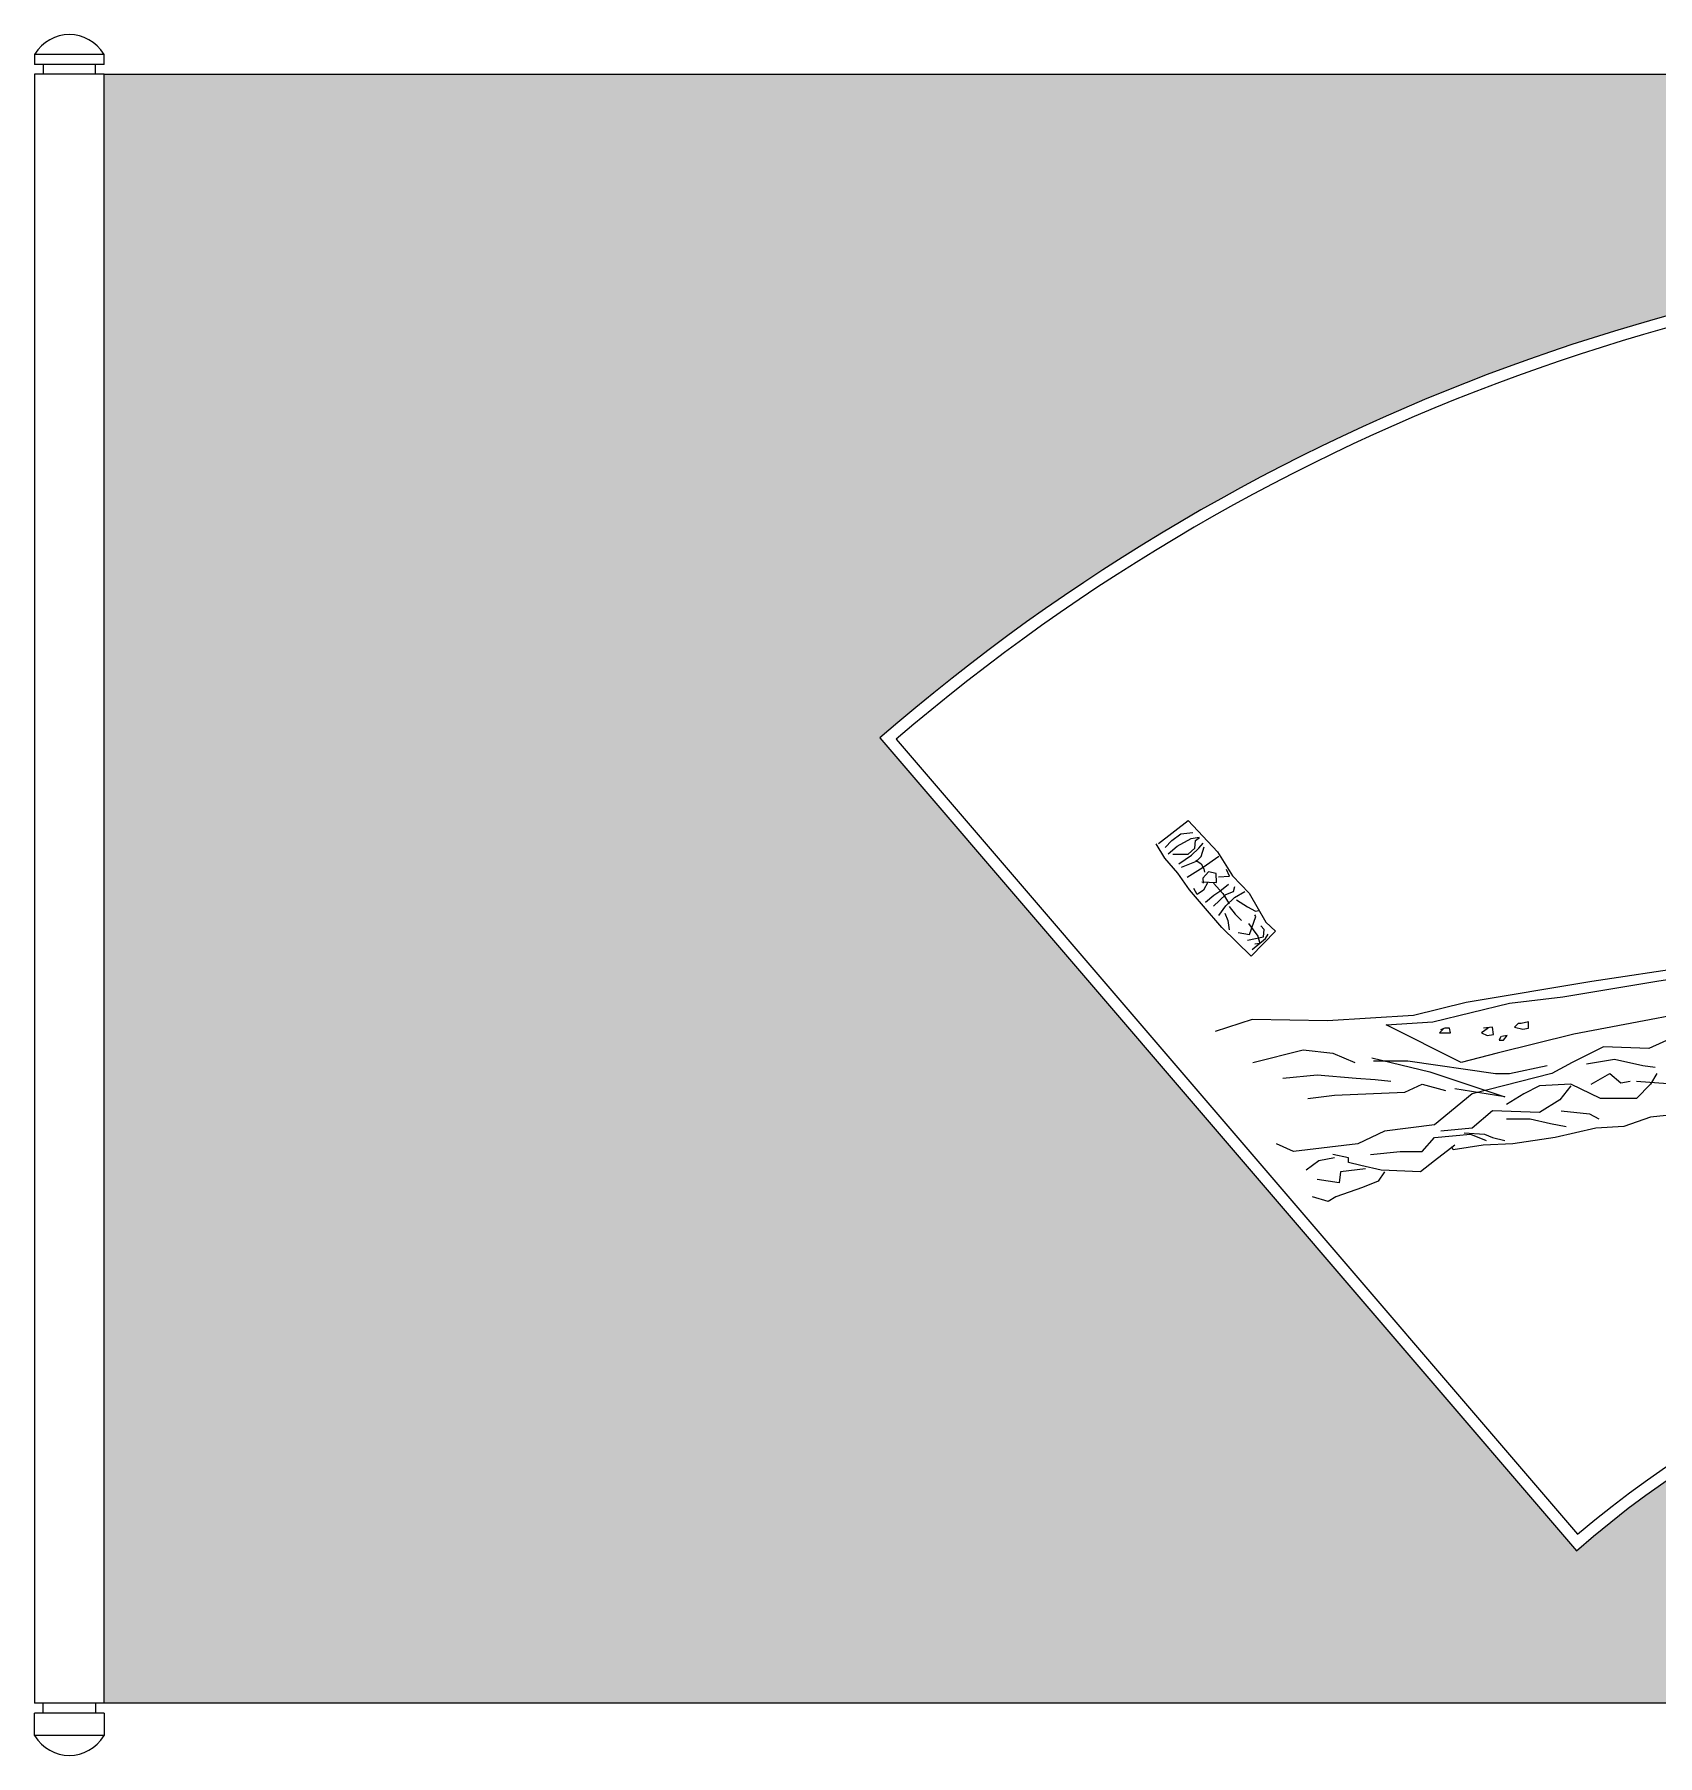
# Model space of a CAD drawing. Extents: x 421 to 2281, y 1882 to 2621.
# Drawn here: x 421 to 1118, y 1882 to 2621 of the extents above; entities that cross this region are included whole.
import ezdxf

# ---------------------------------------------------------------- set-up
doc = ezdxf.new("R2010")
doc.units = 0
doc.header["$LTSCALE"] = 10
doc.header["$MEASUREMENT"] = 0
for name, color, linetype in [('3', 3, 'CONTINUOUS'), ('4', 4, 'CONTINUOUS'), ('7', 7, 'CONTINUOUS'), ('BH', 3, 'CONTINUOUS')]:
    doc.layers.add(name, color=color, linetype=linetype)

msp = doc.modelspace()

# ---------------------------------------------------------------- hatches: boundary and pattern name
at = {"layer": 'BH'}
h = msp.add_hatch(dxfattribs=at)
h.set_pattern_fill('ESCHER', color=256, scale=50, style=0)
h.set_pattern_definition([(59.99999999999999, (-210.0000000001455, -314.9999999998254), (-59.99999997655987, -1.353315237651032e-08), [55.00000000000001, -5]), (180, (-210.0000000001455, -314.9999999998254), (29.99999999999999, -51.9615242), [55.00000000000001, -5]), (300.0000000000001, (-210.0000000001455, -314.9999999998254), (59.99999997655987, -1.353315237651032e-08), [55.00000000000001, -5]), (59.99999999999999, (-205.0000000001455, -314.9999999998254), (-59.99999997655987, -1.353315237651032e-08), [10, -50]), (300.0000000000001, (-205.0000000001455, -314.9999999998254), (59.99999997655987, -1.353315237651032e-08), [10, -50]), (59.99999999999999, (-212.5000000001455, -310.6698729998254), (-59.99999997655987, -1.353315237651032e-08), [10, -50]), (180, (-212.5000000001455, -310.6698729998254), (29.99999999999999, -51.9615242), [10, -50]), (300.0000000000001, (-212.5000000001455, -319.3301269998254), (59.99999997655987, -1.353315237651032e-08), [10, -50]), (180, (-212.5000000001455, -319.3301269998254), (29.99999999999999, -51.9615242), [10, -50]), (59.99999999999999, (-230.0000000001455, -314.9999999998254), (-59.99999997655987, -1.353315237651032e-08), [10, -50]), (300.0000000000001, (-230.0000000001455, -314.9999999998254), (59.99999997655987, -1.353315237651032e-08), [10, -50]), (59.99999999999999, (-200.0000000001455, -332.3205080498254), (-59.99999997655987, -1.353315237651032e-08), [10, -50]), (180, (-200.0000000001455, -332.3205080498254), (29.99999999999999, -51.9615242), [10, -50]), (300.0000000000001, (-200.0000000001455, -297.6794919498254), (59.99999997655987, -1.353315237651032e-08), [10, -50]), (180, (-200.0000000001455, -297.6794919498254), (29.99999999999999, -51.9615242), [10, -50]), (0, (-200.0000000001455, -306.3397459498254), (-30, 51.9615242), [35, -25]), (0, (-200.0000000001455, -323.6602540498254), (-30, 51.9615242), [35, -25]), (120, (-207.5000000001455, -302.0096189498254), (-59.99999997655987, 1.353317458097081e-08), [34.99999999999999, -24.99999999999999]), (120, (-222.5000000001455, -310.6698729998254), (-59.99999997655987, 1.353317458097081e-08), [34.99999999999999, -24.99999999999999]), (240, (-222.5000000001455, -319.3301269998254), (29.99999997655985, -51.96152421353317), [35, -25]), (240, (-207.5000000001455, -327.9903810498254), (29.99999997655985, -51.96152421353317), [35, -25])])
h.paths.add_polyline_path([(2250.785033915906, 2604.084627953558), (2250.785033915906, 1904.084627953558), (450.7850339159058, 1904.084627953558), (450.7850339159058, 2604.084627953558)])
edge = h.paths.add_edge_path(flags=16)
edge.add_arc((1353.992238578665, 1661.711026250873), 409.8662078151122, 48.69815733620379, 131.3018426637964, ccw=False)
edge.add_line((1624.514522042849, 1969.620107731208), (1923.898642566484, 2318.882168490332))
edge.add_arc((1353.992238578664, 1661.711026250873), 869.8662078151121, 49.0677932279539, 130.932206772046)
edge.add_line((784.0858345908446, 2318.882168490333), (1083.469955114479, 1969.620107731208))

# ---------------------------------------------------------------- linework, layer by layer
at = {"layer": '3'}
for points in [[(903.8751471768674, 2273.565974984203), (916.5655846812597, 2283.420432855887), (929.2262235755743, 2269.921675269325), (935.6084753365167, 2259.647344748215), (942.8219249420863, 2252.164550399306), (949.941346202123, 2239.78580741064), (954.1120870208206, 2235.82471083771), (943.6777135212305, 2225.091456012692), (931.116019832135, 2237.513235104625), (923.2148734477823, 2246.561951392645), (917.1294571847966, 2253.605347711), (912.122601779487, 2260.747833964983), (906.6259385185231, 2267.302286324121), (902.7965877476499, 2273.466884533839)], [(906.7485383609628, 2271.862771319172), (909.5468584694481, 2274.800626393321), (913.5035809121173, 2277.653423545898), (918.6204374819963, 2278.315007449618)], [(907.961007117854, 2269.101916817191), (911.882839807402, 2272.334474805184), (917.8964240168962, 2275.759208848818), (921.30184722783, 2276.263558299144)], [(910.0876498193793, 2268.91433152268), (916.6054024630503, 2268.938686732546), (919.4386123835075, 2271.496780330713), (919.7125280636619, 2274.777160281229), (921.5094512143178, 2276.091148362277)], [(912.5806351052297, 2264.739255534607), (917.9888522318242, 2268.491338971136), (921.16749198862, 2271.464134492229), (923.0673498663982, 2273.744995142656)], [(913.6709910369536, 2263.307564722977), (920.1346730313935, 2266.007717416894), (922.2595811418278, 2267.926287838576), (923.4145128653699, 2272.053541864126)], [(916.1639749531969, 2259.132488609073), (923.0585765756869, 2263.404096853571), (929.7281293351289, 2268.037995452644)], [(919.9096241683455, 2266.370007771469), (922.1583810646462, 2264.853258912438), (923.3185165614632, 2262.66204578941), (923.6482347427254, 2261.160472288022)], [(925.0002639405602, 2256.880573929642), (923.2050740113873, 2253.460430006572), (920.4922423250073, 2251.679328434247), (919.1070592758997, 2254.232832678246)], [(922.4933030191823, 2257.033218262472), (928.8383400010289, 2256.850223088525), (928.6796014620413, 2260.665303204654), (925.3596681016688, 2261.317706741416), (922.9242212776253, 2258.604673687222), (923.116114978643, 2256.51598845187)], [(933.9045965323176, 2255.975292529176), (930.1554794457425, 2252.950085565561), (927.6328068692874, 2251.186454474077), (924.0738489514897, 2248.178717350736)], [(927.5246697384982, 2256.538049179105), (931.5738190264883, 2252.122976328169), (934.2918531165351, 2247.585610626087)], [(929.5797983426901, 2259.216141271617), (934.3512264458377, 2259.463023378241), (933.1213114427774, 2262.4137581721)], [(927.4810066946657, 2246.576911725435), (932.7671096853346, 2251.658158085918), (936.1027520204198, 2252.922029081245), (936.6714961287144, 2255.080596365789)], [(929.7663866244211, 2242.5742455484), (932.8403570630026, 2246.686324216306), (936.5371408306528, 2250.28117319944), (940.8916250001266, 2252.979030770161)], [(937.3850017120112, 2249.401652393697), (942.0726745556876, 2246.38562579704), (945.5147221108355, 2244.404058695758), (947.0185514832929, 2244.733703086019)], [(932.3588387071186, 2243.578354969053), (933.6061972759817, 2240.43773899109), (934.1627002809901, 2236.467719544764)], [(934.2063619552155, 2246.428856872603), (936.8022819093385, 2243.220654094476), (939.5534711614155, 2240.40968327317)], [(938.1054456596739, 2235.298085556834), (942.9815430221852, 2234.40568515721), (944.792443295677, 2239.742103738199), (945.724060747264, 2242.125492402132), (945.2739615927103, 2242.850073626018)], [(942.0499255705981, 2232.022296493278), (949.0160413492731, 2233.428226710186), (949.3074005952303, 2236.518725476598), (947.819281508243, 2238.105356384822)], [(942.5454209904683, 2239.152696881039), (946.4916355513351, 2233.770751460723), (947.358675841494, 2230.595195161646), (945.2843678285017, 2230.213138562467)], [(944.1451463904277, 2228.002159835402), (949.8464572952207, 2232.738586962716), (951.0205685452665, 2234.5698042138)], [(1058.492713572549, 2196.169072471475), (1056.9165176219, 2194.595189088311), (1060.462956899093, 2193.808247396729), (1062.827249750555, 2194.20171773997), (1062.827249750555, 2196.956014163057), (1059.674859998281, 2196.169072471475), (1058.492713572549, 2196.169072471475)], [(1026.180716999968, 2193.808247396729), (1024.604521049318, 2192.234364013564), (1029.333106752242, 2192.234364013564), (1028.939057227324, 2194.20171773997), (1026.96881390078, 2194.20171773997), (1024.998570574237, 2193.414776048387)], [(1045.489105038533, 2194.20171773997), (1042.730762662152, 2192.234364013564), (1045.095055513614, 2191.053950973641), (1047.853397889995, 2191.447421316882), (1047.459348365077, 2194.595189088311), (1043.51886171199, 2194.20171773997)], [(1051.00578764227, 2190.6604796253), (1050.217688592433, 2189.086596242136), (1052.187934068001, 2189.086596242136), (1053.764127869626, 2191.053950973641), (1051.399835018164, 2190.6604796253)], [(957.2326018520253, 2172.74801950595), (972.0311298047336, 2174.091367224555), (988.847637376658, 2172.74801950595), (996.9195601515721, 2172.076345646648), (1003.646163180341, 2171.404671787346)], [(1081.002095862168, 2169.389650209439), (1076.293474601639, 2163.344584470618), (1067.548889804629, 2157.9711935962), (1047.36908071832, 2158.642867455502), (1038.624498070334, 2151.254453998077), (1025.171292012795, 2149.911106279472)]]:
    msp.add_lwpolyline(points, dxfattribs=at)
at = {"layer": '4'}
msp.add_lwpolyline([(2250.785033915906, 2604.084627953558), (2250.785033915906, 1904.084627953558), (450.7850339159058, 1904.084627953558), (450.7850339159058, 2604.084627953558)], close=True, dxfattribs=at)
for points in [[(1242.703518955506, 2233.575784216639), (1214.322001026513, 2233.008986465316), (1190.481525536355, 2229.041400195857), (1174.020245352442, 2226.774208185467), (1090.010950563403, 2214.304652630867), (1036.086065423804, 2205.235884589304), (1013.38085108061, 2199.567905065877), (976.4848788474319, 2197.300713055486), (944.1299469040632, 2197.867510806809), (928.2362972936317, 2192.766329034705)], [(1236.386623247919, 2218.421844953807), (1222.260757317307, 2215.063475657295), (1195.354345202229, 2212.376780220086), (1183.91912091293, 2211.033432501481), (1163.066651953549, 2202.973345184754), (1129.4336368097, 2192.226562430817), (1114.635111006017, 2185.509823837794), (1095.12796179278, 2186.181497697096), (1081.67475573524, 2179.464758098974), (1072.930173087255, 2174.763041083857), (1038.624498070334, 2166.031279907827), (1022.480650371482, 2152.597802721781), (1000.955521539028, 2149.911106279472), (989.52029724973, 2144.537715405053), (961.9412252615793, 2141.179346108542), (954.5419623597372, 2144.537715405053)], [(944.452057816583, 2179.464758098974), (965.9771866490364, 2184.838149978492), (978.7577328335037, 2183.494802259887), (988.174975354561, 2179.464758098974)], [(995.5742404054281, 2181.47978068198), (1020.462670752266, 2175.43471494316), (1052.750364000945, 2164.687932189223), (1031.225235168492, 2168.046302490834)], [(1183.246461039858, 2181.47978068198), (1175.17453611592, 2171.404671787346), (1162.393992080477, 2162.001236752013), (1134.142258070229, 2157.9711935962), (1115.307770879089, 2155.956172018293), (1103.872546589791, 2151.926127857379), (1091.764660278394, 2151.254453998077), (1074.275492833399, 2147.224410842263), (1056.11366551533, 2144.537715405053), (1043.333119330863, 2143.866041545751), (1030.552575295421, 2141.851019967844), (1029.879913273323, 2143.194367686449)], [(1087.728698890938, 2178.793084239671), (1099.836585202333, 2180.808105817578), (1111.944469364704, 2178.121410380369), (1117.32575264733, 2177.449736521066)], [(1089.746680659179, 2170.061324068741), (1097.818603434092, 2174.763041083857), (1102.527224694622, 2170.732997928043), (1106.563186082079, 2171.404671787346)], [(967.9951684172765, 2164.016258329921), (979.4303927065748, 2165.359606048525), (1009.700106336039, 2166.70295477223), (1017.099369237881, 2170.061324068741), (1027.189273781036, 2167.374628631532)], [(1109.253827723392, 2171.404671787346), (1136.16023983847, 2169.389650209439), (1146.922804254697, 2168.046302490834), (1175.17453611592, 2168.717976350136)], [(1053.423023874017, 2155.28449815899), (1063.512928417172, 2155.28449815899), (1072.257513214183, 2153.269476581083), (1078.984116242952, 2151.926127857379)], [(1076.966134474712, 2158.642867455502), (1089.074018637082, 2157.299519736897), (1093.109982173563, 2155.28449815899)], [(994.9015783833311, 2139.835998389937), (1007.682124567798, 2141.179346108542), (1017.099369237881, 2141.179346108542), (1022.480650371482, 2147.224410842263), (1037.951838197262, 2148.567758560867), (1044.678441226032, 2145.881063123658)], [(1035.261196555949, 2149.23943242017), (1044.005779203934, 2148.567758560867), (1047.36908071832, 2147.224410842263), (1052.750364000945, 2145.881063123658)], [(979.4303927065748, 2138.492650671333), (972.7037896778056, 2137.149301947628), (967.3225063951795, 2133.119258791814)], [(1031.225235168492, 2143.866041545751), (1022.480650371482, 2137.149301947628), (1016.426709364809, 2132.447584932512), (999.6102017928843, 2133.119258791814), (990.865616995874, 2135.134280369722), (985.4843358622729, 2136.477628088326), (985.4843358622729, 2138.492650671333), (978.7577328335037, 2139.835998389937)], [(1000.955521539028, 2132.447584932512), (998.2648798977161, 2128.417541776698), (991.538276868946, 2125.730846339489), (980.1030525796477, 2121.700802178575), (976.7397510652627, 2119.685780600668), (970.0131480364926, 2121.700802178575)], [(992.883598764115, 2133.790932651117), (982.1210343478879, 2132.447584932512), (981.4483723257918, 2127.745867917396), (972.0311298047336, 2129.089215636001)]]:
    msp.add_lwpolyline(points, dxfattribs=at)
at = {"layer": '7'}
for p, q in [((450.7850339159058, 2612.656056524987), (420.7850339159058, 2612.656056524987)), ((420.7850339159058, 2612.656056524987), (420.7850339159058, 2608.370342239272)), ((450.7850339159058, 2608.370342239272), (450.7850339159058, 2612.656056524987)), ((450.7850339159058, 2608.370342239272), (420.7850339159058, 2608.370342239272)), ((420.7850339159058, 2604.084627953558), (420.7850339159058, 1904.084627953558)), ((450.7850339159058, 2604.084627953558), (420.7850339159058, 2604.084627953558)), ((424.5350339159058, 2608.370342239273), (424.5350339159058, 2604.084627953558)), ((447.0350339159058, 2604.084627953558), (447.0350339159058, 2608.370342239273)), ((450.7850339159058, 1904.084627953558), (450.7850339159058, 2604.084627953558)), ((450.7850339159058, 1904.084627953559), (420.7850339159058, 1904.084627953559)), ((424.5350339159058, 1899.798913667844), (424.5350339159058, 1904.084627953559)), ((447.0350339159058, 1904.084627953559), (447.0350339159058, 1899.798913667844)), ((420.7850339159058, 1890.162229018639), (420.7850339159058, 1899.798913667844)), ((450.7850339159058, 1899.798913667844), (420.7850339159058, 1899.798913667844)), ((450.7850339159058, 1899.798913667844), (450.7850339159058, 1890.162229018639)), ((450.7850339159058, 1890.162229018639), (420.7850339159058, 1890.162229018639))]:
    msp.add_line(p, q, dxfattribs=at)
for points in [[(1083.469955114479, 1969.620107731208, -0.3768899368627247), (1624.514522042849, 1969.620107731208), (1923.898642566484, 2318.882168490332, 0.3732105203369475), (784.0858345908446, 2318.882168490333)], [(1083.992238578665, 1976.693518441934, -0.3699396874964852), (1623.992238578664, 1976.693518441934), (1916.857740061367, 2318.350946344922, 0.3699396874964852), (791.1267370959622, 2318.350946344922)]]:
    msp.add_lwpolyline(points, format="xyb", close=True, dxfattribs=at)
for points in [[(1196.027005075301, 2227.825279989139), (1210.825530878984, 2223.795235828225), (1218.897455802923, 2223.123561968923), (1228.987360346077, 2223.123561968923), (1230.332680092221, 2221.108540391017), (1188.627742173459, 2215.735149516598), (1171.811234601534, 2212.376780220086), (1156.340048924779, 2205.660040621963), (1082.347415608312, 2191.554888571515), (1049.38706248656, 2183.494802259887), (1033.915876809805, 2179.464758098974), (1001.6281814121, 2195.584932732429), (1021.80799049841, 2196.928280451033), (1054.768345769186, 2204.988366762661), (1077.638794347783, 2207.67506219987), (1117.998412520402, 2214.391801797993), (1140.196201225927, 2217.750171094504), (1155.667389051708, 2221.108540391017), (1177.19251788416, 2223.123561968923), (1189.300402046531, 2226.481932270534), (1196.699664948373, 2227.825279989139)], [(996.2469002784992, 2180.136431958276), (1011.045426082183, 2180.136431958276), (1048.714402613488, 2174.763041083857), (1054.768345769186, 2174.763041083857), (1070.912191319014, 2178.121410380369)], [(1117.998412520402, 2174.763041083857), (1115.307770879089, 2170.061324068741), (1109.253827723392, 2164.016258329921), (1093.782642046636, 2164.016258329921), (1081.002095862168, 2170.061324068741), (1067.548889804629, 2169.389650209439), (1060.822286775859, 2166.031279907827), (1053.423023874017, 2161.329562892711)]]:
    msp.add_lwpolyline(points, dxfattribs=at)
for centre, major_axis, ratio, start_param, end_param in [((435.7850339159058, 2599.798913667843), (1.06815099974871e-12, 21.42857142857201), 0.8749999999999815, -0.9272952180015474, 0.9272952180016611), ((435.7850339159058, 1903.019371875782), (4.173570131469377e-13, 21.42857142857156), 0.8750000000000048, 2.214297435588208, 4.068887871591412)]:
    msp.add_ellipse(centre, major_axis=major_axis, ratio=ratio, start_param=start_param, end_param=end_param, dxfattribs=at)

doc.saveas('drawing.dxf')
